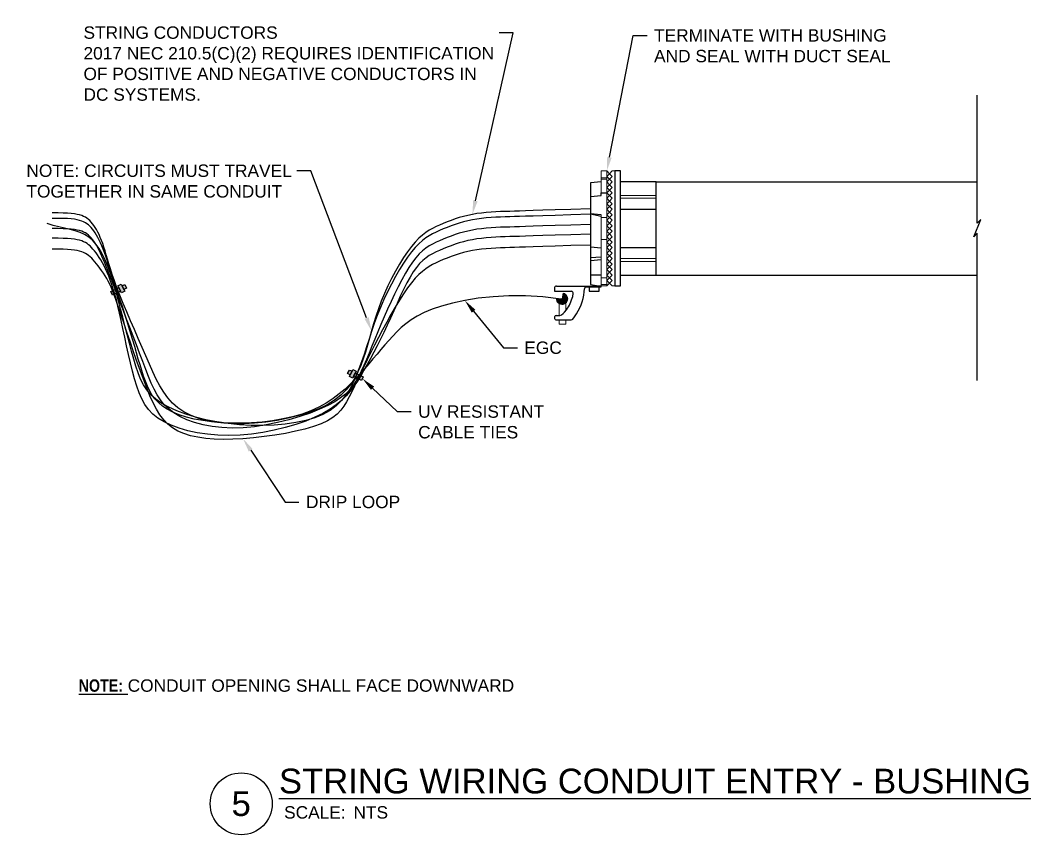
# Model space of a CAD drawing. Header units: feet. Extents: x -17.4 to 71.2, y -40.9 to 37.2.
# Drawn here: x 11.14 to 19.29, y 1.1 to 7.68 of the extents above; entities that cross this region are included whole.
import ezdxf
from ezdxf import colors
from ezdxf.entities.mleader import LeaderData, LeaderLine
from ezdxf.enums import TextEntityAlignment as Align
from ezdxf.math import Vec2, Vec3

# ---------------------------------------------------------------- set-up
doc = ezdxf.new("R2010")
doc.units = ezdxf.units.FT
doc.header["$MEASUREMENT"] = 0
doc.layers.add('G-ANNO-TEXT', color=1, linetype='Continuous')
doc.layers.add('G-ANNO-TEXT @ 1', color=1, linetype='Continuous')
doc.styles.add('NEI-A', font='arial.ttf')

# ---------------------------------------------------------------- blocks, each defined once
blk = doc.blocks.new('DETAIL_TITLE')
blk.add_circle((0.5923, -0.5126), 0.25)
at = {"style": 'NEI-A'}
blk.add_attdef('DETAIL_TITLE_001', (0.9099, -0.4851), '', height=0.2, dxfattribs=at)
at = {"style": 'NEI-A', "flags": 8}
blk.add_attdef('#', text='', height=0.2, dxfattribs=at).set_placement((0.5922, -0.5109), align=Align.MIDDLE_CENTER)
at = {"style": 'NEI-A'}
for tag, p in [('SCALE:', (0.9386, -0.7379)), ('1"_=_', (1.5474, -0.7379))]:
    blk.add_attdef(tag, text='', height=0.1, dxfattribs=at).set_placement(p, align=Align.BOTTOM_LEFT)

msp = doc.modelspace()

# ---------------------------------------------------------------- hatches: boundary and pattern name
h = msp.add_hatch(color=1)
h.dxf.hatch_style = 1
h.paths.add_polyline_path([(11.94727, 5.48831), (11.93273, 5.51687), (11.86868, 5.48426), (11.88322, 5.45569)])
h.paths.add_polyline_path([(11.98104, 5.48774), (11.95213, 5.54451), (11.92555, 5.53097), (11.95445, 5.47421)])
h.paths.add_polyline_path([(11.99494, 5.51258), (11.98039, 5.54114), (11.95931, 5.53041), (11.97386, 5.50184)])
for points in [[(15.5298, 5.46797), (15.51035, 5.4261), (15.52037, 5.47092)], [(15.53865, 5.46207), (15.5298, 5.46797), (15.51035, 5.4261)], [(15.46494, 5.42846), (15.46553, 5.41844), (15.51035, 5.4261)], [(15.46553, 5.41844), (15.51035, 5.4261), (15.46848, 5.40842)], [(15.51035, 5.4261), (15.46848, 5.40842), (15.47379, 5.39898)], [(15.47379, 5.39898), (15.48086, 5.39131), (15.51035, 5.4261)], [(15.48086, 5.39131), (15.51035, 5.4261), (15.48912, 5.38601)], [(15.51035, 5.4261), (15.48912, 5.38601), (15.49914, 5.38188)], [(15.49914, 5.38188), (15.50917, 5.3807), (15.51035, 5.4261)], [(15.50917, 5.3807), (15.51035, 5.4261), (15.51978, 5.3813)], [(15.51035, 5.4261), (15.54631, 5.455), (15.53865, 5.46207)], [(15.55162, 5.44615), (15.51035, 5.4261), (15.54631, 5.455)], [(15.55516, 5.43613), (15.55162, 5.44615), (15.51035, 5.4261)], [(15.51035, 5.4261), (15.55634, 5.4261), (15.55516, 5.43613)], [(15.51035, 5.4261), (15.51978, 5.3813), (15.5298, 5.38483)], [(15.5298, 5.38483), (15.53865, 5.39013), (15.51035, 5.4261)], [(15.53865, 5.39013), (15.51035, 5.4261), (15.54572, 5.39722)], [(15.51035, 5.4261), (15.54572, 5.39722), (15.55162, 5.40606)], [(15.55162, 5.40606), (15.55516, 5.41549), (15.51035, 5.4261)], [(15.55516, 5.41549), (15.51035, 5.4261), (15.55634, 5.4261)]]:
    msp.add_hatch(color=1).paths.add_polyline_path(points)
h = msp.add_hatch(color=1)
h.dxf.hatch_style = 1
h.paths.add_polyline_path([(13.84197, 4.82769), (13.82788, 4.7989), (13.89244, 4.76731), (13.90653, 4.79611)])
h.paths.add_polyline_path([(13.82212, 4.85502), (13.79413, 4.7978), (13.82092, 4.78469), (13.84892, 4.84191)])
h.paths.add_polyline_path([(13.79392, 4.8512), (13.77983, 4.82241), (13.80108, 4.81201), (13.81517, 4.84081)])

# ---------------------------------------------------------------- linework, layer by layer
at = {"color": 1}
for p, q in [((18.86234, 6.03626), (18.86234, 7.06976)), ((16.26922, 6.37012), (18.86234, 6.37012)), ((18.83313, 5.92627), (18.89155, 6.06606)), ((18.86234, 6.03626), (18.89155, 6.06606)), ((18.86234, 5.95608), (18.83313, 5.92627)), ((18.86234, 4.7656), (18.86234, 5.95608)), ((16.26922, 5.61833), (18.86234, 5.61833))]:
    msp.add_line(p, q, dxfattribs=at)
at = {"color": 1, "lineweight": 0}
for points in [[(15.82757, 6.10479), (15.82757, 5.52989), (15.87179, 5.52989), (15.89361, 5.5517), (15.87179, 5.57411), (15.89361, 5.59592), (15.87179, 5.61833), (15.89361, 5.64015), (15.87179, 5.66256), (15.89361, 5.68437), (15.87179, 5.70678), (15.89361, 5.72859), (15.87179, 5.751), (15.89361, 5.77282), (15.87179, 5.79522), (15.89361, 5.81704), (15.87179, 5.83945), (15.89361, 5.86126), (15.87179, 5.88367), (15.89361, 5.90548), (15.87179, 5.92789), (15.89361, 5.94971), (15.87179, 5.97212), (15.89361, 5.99393), (15.87179, 6.01634), (15.89361, 6.03815), (15.87179, 6.06056), (15.89361, 6.08238), (15.87179, 6.10479), (15.89361, 6.1266), (15.87179, 6.14901), (15.89361, 6.17082), (15.87179, 6.19323), (15.89361, 6.21505), (15.87179, 6.23745), (15.89361, 6.25927), (15.87179, 6.28168), (15.89361, 6.30349), (15.87179, 6.3259), (15.89361, 6.34771), (15.87179, 6.37012), (15.89361, 6.39194), (15.87179, 6.41435), (15.89361, 6.43616), (15.87179, 6.45857), (15.82757, 6.45857), (15.82757, 6.25927)], [(15.87179, 5.52989), (15.87179, 6.45857)], [(15.93784, 5.52989), (15.91543, 5.52989), (15.89361, 5.5517), (15.91543, 5.57411), (15.89361, 5.59592), (15.91543, 5.61833), (15.89361, 5.64015), (15.91543, 5.66256), (15.89361, 5.68437), (15.91543, 5.70678), (15.89361, 5.72859), (15.91543, 5.751), (15.89361, 5.77282), (15.91543, 5.79522), (15.89361, 5.81704), (15.91543, 5.83945), (15.89361, 5.86126), (15.91543, 5.88367), (15.89361, 5.90548), (15.91543, 5.92789), (15.89361, 5.94971), (15.91543, 5.97212), (15.89361, 5.99393), (15.91543, 6.01634), (15.89361, 6.03815), (15.91543, 6.06056), (15.89361, 6.08238), (15.91543, 6.10479), (15.89361, 6.1266), (15.91543, 6.14901), (15.89361, 6.17082), (15.91543, 6.19323), (15.89361, 6.21505), (15.91543, 6.23745), (15.89361, 6.25927), (15.91543, 6.28168), (15.89361, 6.30349), (15.91543, 6.3259), (15.89361, 6.34771), (15.91543, 6.37012), (15.89361, 6.39194), (15.91543, 6.41435), (15.89361, 6.43616), (15.91543, 6.45857), (15.93784, 6.45857)], [(15.82757, 6.40314), (15.87179, 6.40314)], [(15.82757, 6.39194), (15.87179, 6.39194)], [(15.98206, 6.25927), (16.26922, 6.25927)], [(15.98206, 6.23745), (16.26922, 6.23745)], [(15.82757, 6.08238), (15.87179, 6.08238)], [(15.82757, 5.90548), (15.87179, 5.90548)], [(15.98206, 5.751), (16.26922, 5.751)], [(15.98206, 5.72859), (16.26922, 5.72859)], [(15.82757, 5.59592), (15.87179, 5.59592)], [(15.5298, 5.46797), (15.52037, 5.47092), (15.51035, 5.4261)], [(15.53865, 5.46207), (15.5298, 5.46797), (15.51035, 5.4261)], [(15.82757, 5.54049), (15.87179, 5.54049)], [(15.46494, 5.42846), (15.46553, 5.41844)], [(15.46553, 5.41844), (15.46848, 5.40842), (15.47379, 5.39898), (15.51035, 5.4261), (15.46494, 5.42846)], [(15.46553, 5.41844), (15.51035, 5.4261), (15.46848, 5.40842)], [(15.47379, 5.39898), (15.48086, 5.39131)], [(15.48086, 5.39131), (15.51035, 5.4261)], [(15.48086, 5.39131), (15.48912, 5.38601), (15.49914, 5.38188), (15.51035, 5.4261)], [(15.48794, 5.29107), (15.48794, 5.42728), (15.541, 5.42728), (15.541, 5.32999)], [(15.51035, 5.4261), (15.48912, 5.38601)], [(15.50917, 5.3807), (15.51035, 5.4261), (15.51978, 5.3813)], [(15.50917, 5.3807), (15.51978, 5.3813), (15.5298, 5.38483), (15.51035, 5.4261)], [(15.55162, 5.44615), (15.54631, 5.455), (15.53865, 5.46207), (15.51035, 5.4261)], [(15.51035, 5.4261), (15.54631, 5.455)], [(15.55516, 5.43613), (15.55162, 5.44615), (15.51035, 5.4261)], [(15.55516, 5.41549), (15.55634, 5.4261), (15.55516, 5.43613), (15.51035, 5.4261)], [(15.5298, 5.38483), (15.53865, 5.39013), (15.51035, 5.4261)], [(15.51035, 5.4261), (15.54572, 5.39722)], [(15.53865, 5.39013), (15.54572, 5.39722), (15.55162, 5.40606), (15.51035, 5.4261)], [(15.55516, 5.41549), (15.51035, 5.4261), (15.55634, 5.4261)], [(15.55162, 5.40606), (15.55516, 5.41549)], [(15.49914, 5.38188), (15.50917, 5.3807)], [(15.44902, 5.27515), (15.44902, 5.27221)], [(15.541, 5.25628), (15.541, 5.22091), (15.48794, 5.22091), (15.48794, 5.25628)]]:
    msp.add_lwpolyline(points, dxfattribs=at)
at = {"color": 1, "lineweight": 25}
for points in [[(15.93784, 5.52989), (15.98206, 5.52989), (15.98206, 6.45857), (15.93784, 6.45857), (15.93784, 5.52989)], [(15.82757, 6.37012), (15.73913, 6.36186)], [(15.98206, 5.61833), (16.26922, 5.61833), (16.26922, 6.37012), (15.98206, 6.37012)], [(15.73913, 6.36186), (15.73913, 5.54109), (15.80517, 5.52989), (15.82757, 5.52989)], [(15.73913, 6.2516), (15.82757, 6.25927), (15.82757, 6.28168), (15.87179, 6.28168)], [(15.98206, 6.14901), (16.26922, 6.14901)], [(15.82757, 6.10479), (15.73913, 6.11244), (15.82757, 6.0924)], [(15.73913, 5.84711), (15.82757, 5.83885)], [(15.98206, 5.83945), (16.26922, 5.83945)], [(15.73913, 5.75866), (15.82757, 5.76633)], [(15.73913, 5.73626), (15.82757, 5.74392)], [(15.82757, 5.61833), (15.73913, 5.61833)]]:
    msp.add_lwpolyline(points, dxfattribs=at)
at = {"color": 1}
for points in [[(15.73913, 6.15276), (15.58197, 6.14785), (15.45548, 6.14391), (15.35517, 6.14078), (15.27651, 6.13832), (15.21503, 6.13641), (15.16622, 6.13488), (15.12558, 6.13362), (15.0886, 6.13246), (15.05159, 6.13128), (15.01395, 6.12989), (14.97589, 6.12814), (14.93763, 6.12584), (14.89937, 6.12282), (14.86132, 6.11891), (14.82369, 6.11394), (14.78668, 6.10773), (14.75047, 6.10017), (14.71512, 6.09137), (14.68065, 6.08149), (14.64708, 6.07071), (14.61446, 6.05919), (14.58279, 6.0471), (14.5521, 6.03461), (14.52242, 6.02189), (14.49373, 6.00894), (14.46575, 5.99512), (14.43819, 5.97962), (14.41072, 5.96164), (14.38304, 5.94038), (14.35483, 5.91502), (14.32579, 5.88477), (14.29559, 5.84881), (14.26408, 5.80664), (14.23168, 5.75888), (14.19897, 5.70644), (14.16653, 5.65025), (14.13492, 5.59123), (14.10474, 5.5303), (14.07654, 5.46837), (14.05091, 5.40635), (14.02823, 5.34503), (14.00807, 5.28458), (13.98982, 5.22502), (13.97286, 5.16638), (13.95658, 5.1087), (13.94034, 5.05198), (13.92355, 4.99628), (13.90557, 4.9416), (13.88573, 4.88803), (13.86313, 4.83586), (13.83678, 4.78542), (13.80572, 4.73703), (13.76898, 4.69105), (13.72558, 4.6478), (13.67455, 4.60762), (13.61493, 4.57084), (13.54619, 4.53776), (13.46961, 4.5085), (13.38691, 4.48315), (13.29982, 4.4618), (13.21006, 4.44453), (13.11936, 4.43142), (13.02945, 4.42258), (12.94204, 4.41807), (12.85862, 4.41798), (12.77962, 4.42238), (12.70525, 4.43132), (12.63569, 4.44486), (12.57116, 4.46306), (12.51183, 4.48598), (12.45791, 4.51368), (12.4096, 4.54621), (12.36689, 4.58359), (12.32903, 4.62565), (12.2951, 4.6722), (12.26414, 4.72304), (12.23521, 4.77795), (12.20738, 4.83673), (12.1797, 4.89918), (12.15124, 4.9651), (12.12131, 5.03413), (12.09031, 5.10531), (12.05888, 5.17755), (12.02768, 5.24973), (11.99736, 5.32075), (11.96857, 5.38951), (11.94197, 5.4549), (11.9182, 5.51581), (11.89773, 5.5714), (11.88028, 5.62188), (11.86537, 5.66773), (11.85253, 5.7094), (11.84129, 5.74738), (11.83119, 5.78213), (11.82174, 5.81413), (11.81248, 5.84385), (11.80302, 5.87168), (11.79332, 5.89772), (11.7834, 5.92201), (11.77331, 5.94458), (11.76308, 5.96546), (11.75274, 5.98467), (11.74234, 6.00225), (11.73191, 6.01823), (11.72144, 6.03264), (11.7108, 6.04558), (11.69981, 6.05715), (11.68828, 6.06744), (11.67603, 6.07656), (11.66289, 6.08462), (11.64867, 6.0917), (11.63319, 6.09792), (11.61618, 6.10334), (11.597, 6.108), (11.57492, 6.11188), (11.54922, 6.11499), (11.51915, 6.11732), (11.484, 6.11887), (11.44303, 6.11963), (11.39551, 6.11961)], [(15.73913, 6.10895), (15.58197, 6.10405), (15.45548, 6.1001), (15.35517, 6.09697), (15.27651, 6.09452), (15.21503, 6.0926), (15.16622, 6.09108), (15.12558, 6.08981), (15.0886, 6.08865), (15.05159, 6.08747), (15.01395, 6.08609), (14.97589, 6.08433), (14.93763, 6.08203), (14.89937, 6.07901), (14.86132, 6.0751), (14.82369, 6.07013), (14.78668, 6.06392), (14.75047, 6.05636), (14.71512, 6.04756), (14.68065, 6.03768), (14.64708, 6.0269), (14.61446, 6.01538), (14.58279, 6.00329), (14.5521, 5.9908), (14.52242, 5.97808), (14.49373, 5.96513), (14.46575, 5.95131), (14.43819, 5.93581), (14.41072, 5.91783), (14.38304, 5.89657), (14.35483, 5.87121), (14.32579, 5.84096), (14.29559, 5.80501), (14.26407, 5.76282), (14.23158, 5.71495), (14.19861, 5.66224), (14.16568, 5.60552), (14.13326, 5.54561), (14.10186, 5.48336), (14.07197, 5.41959), (14.04409, 5.35512), (14.01855, 5.2907), (13.99506, 5.22661), (13.97316, 5.16305), (13.95239, 5.10022), (13.93229, 5.03831), (13.9124, 4.9775), (13.89227, 4.91801), (13.87144, 4.86), (13.84937, 4.80374), (13.82516, 4.74959), (13.79785, 4.698), (13.76647, 4.6494), (13.73005, 4.60422), (13.68761, 4.56288), (13.63819, 4.52584), (13.58081, 4.49351), (13.51486, 4.46623), (13.44124, 4.44399), (13.36116, 4.42666), (13.27588, 4.41412), (13.18663, 4.40627), (13.09466, 4.40298), (13.00121, 4.40413), (12.90751, 4.40961), (12.81477, 4.41928), (12.72406, 4.43288), (12.63641, 4.45015), (12.55285, 4.47082), (12.47441, 4.49462), (12.40214, 4.52127), (12.33705, 4.5505), (12.28018, 4.58205), (12.23218, 4.61575), (12.19223, 4.65185), (12.15909, 4.69073), (12.13156, 4.73275), (12.10841, 4.77829), (12.08843, 4.8277), (12.07041, 4.88136), (12.05313, 4.93963), (12.03561, 5.00261), (12.0178, 5.06924), (11.99988, 5.13822), (11.98204, 5.20822), (11.96448, 5.27791), (11.94736, 5.34599), (11.93089, 5.41112), (11.91525, 5.472), (11.90056, 5.52759), (11.88678, 5.57807), (11.87377, 5.62392), (11.86143, 5.66559), (11.84964, 5.70357), (11.83828, 5.73833), (11.82723, 5.77033), (11.81639, 5.80004), (11.80564, 5.82787), (11.79497, 5.85391), (11.78435, 5.87821), (11.7738, 5.90078), (11.76328, 5.92165), (11.7528, 5.94086), (11.74235, 5.95844), (11.73191, 5.97442), (11.72144, 5.98883), (11.7108, 6.00177), (11.69981, 6.01334), (11.68828, 6.02363), (11.67603, 6.03276), (11.66289, 6.04081), (11.64867, 6.04789), (11.63319, 6.05411), (11.61618, 6.05954), (11.597, 6.06419), (11.57492, 6.06808), (11.54922, 6.07118), (11.51915, 6.07351), (11.484, 6.07506), (11.44303, 6.07582), (11.39551, 6.0758)], [(15.50374, 5.42331), (15.35653, 5.44122), (15.21516, 5.44982), (15.08049, 5.45023), (14.95342, 5.44355), (14.83483, 5.43089), (14.7256, 5.41334), (14.62661, 5.39203), (14.53874, 5.36805), (14.46249, 5.34235), (14.39681, 5.31516), (14.34026, 5.28659), (14.2914, 5.2567), (14.24879, 5.22557), (14.21098, 5.1933), (14.17655, 5.15997), (14.14405, 5.12565), (14.11223, 5.09042), (14.08063, 5.05432), (14.04896, 5.01738), (14.01696, 4.97964), (13.98434, 4.94113), (13.95083, 4.90187), (13.91616, 4.86191), (13.88004, 4.82128), (13.84215, 4.78009), (13.80199, 4.73883), (13.75903, 4.69808), (13.7127, 4.65841), (13.66246, 4.6204), (13.60777, 4.58461), (13.54807, 4.55163), (13.48283, 4.52202), (13.41178, 4.49626), (13.33575, 4.47439), (13.25588, 4.45636), (13.17327, 4.44211), (13.08906, 4.43157), (13.00436, 4.42469), (12.9203, 4.42142), (12.83799, 4.42169), (12.75846, 4.42542), (12.68231, 4.43247), (12.61002, 4.44267), (12.54209, 4.45585), (12.47901, 4.47184), (12.42128, 4.49048), (12.36939, 4.51158), (12.32384, 4.535), (12.28488, 4.56058), (12.25192, 4.58834), (12.22411, 4.6183), (12.20062, 4.65049), (12.18062, 4.68496), (12.16326, 4.72174), (12.1477, 4.76085), (12.13313, 4.80234), (12.11881, 4.84618), (12.10455, 4.89215), (12.09024, 4.93996), (12.07581, 4.98934), (12.06115, 5.04), (12.04619, 5.09166), (12.03083, 5.14405), (12.01499, 5.19687), (11.99859, 5.24988), (11.9817, 5.30289), (11.96437, 5.35574), (11.94669, 5.40827), (11.92872, 5.46033), (11.91053, 5.51176), (11.89221, 5.56239), (11.87382, 5.61208), (11.85534, 5.66059), (11.83645, 5.70746), (11.81672, 5.75216), (11.79571, 5.79417), (11.77301, 5.83296), (11.7482, 5.86799), (11.72084, 5.89874), (11.69052, 5.92468), (11.65694, 5.94555), (11.62028, 5.96216), (11.58087, 5.9756), (11.53902, 5.98696), (11.49505, 5.9973), (11.44927, 6.00773), (11.40201, 6.01931), (11.35359, 6.03314)], [(15.73913, 6.0262), (15.58197, 6.0213), (15.45548, 6.01735), (15.35517, 6.01422), (15.27651, 6.01177), (15.21503, 6.00985), (15.16622, 6.00833), (15.12558, 6.00706), (15.0886, 6.00591), (15.05159, 6.00472), (15.01395, 6.00334), (14.97589, 6.00158), (14.93763, 5.99928), (14.89937, 5.99627), (14.86132, 5.99236), (14.82369, 5.98739), (14.78668, 5.98118), (14.75047, 5.97361), (14.71512, 5.96481), (14.68065, 5.95494), (14.64708, 5.94415), (14.61446, 5.93263), (14.58279, 5.92055), (14.5521, 5.90806), (14.52242, 5.89533), (14.49374, 5.88238), (14.46587, 5.86856), (14.43859, 5.85306), (14.41169, 5.83509), (14.38493, 5.81382), (14.3581, 5.78847), (14.33097, 5.75821), (14.30333, 5.72226), (14.27502, 5.68008), (14.2462, 5.63232), (14.2171, 5.57989), (14.18792, 5.5237), (14.1589, 5.46468), (14.13027, 5.40374), (14.10224, 5.34181), (14.07504, 5.2798), (14.04884, 5.21853), (14.02362, 5.15845), (13.99931, 5.09989), (13.97583, 5.04321), (13.9531, 4.98874), (13.93106, 4.93683), (13.90963, 4.88782), (13.88873, 4.84206), (13.86807, 4.79975), (13.84647, 4.76057), (13.82255, 4.72403), (13.79489, 4.68966), (13.7621, 4.65698), (13.72278, 4.62554), (13.67555, 4.59484), (13.61899, 4.56442), (13.55225, 4.53403), (13.4766, 4.50427), (13.39384, 4.47596), (13.30578, 4.44994), (13.21423, 4.42702), (13.121, 4.40804), (13.02789, 4.39383), (12.9367, 4.3852), (12.84902, 4.38276), (12.76552, 4.38626), (12.68665, 4.39522), (12.61286, 4.40916), (12.54458, 4.42759), (12.48227, 4.45005), (12.42638, 4.47605), (12.37735, 4.50511), (12.33536, 4.53689), (12.29955, 4.57155), (12.26876, 4.6094), (12.24187, 4.65073), (12.21774, 4.69585), (12.19522, 4.74504), (12.17317, 4.79862), (12.15047, 4.85689), (12.12624, 4.91986), (12.1007, 4.9865), (12.07434, 5.05547), (12.04765, 5.12547), (12.02112, 5.19516), (11.99524, 5.26324), (11.9705, 5.32838), (11.94739, 5.38925), (11.92627, 5.44484), (11.90707, 5.49533), (11.88955, 5.54117), (11.87351, 5.58285), (11.85872, 5.62083), (11.84498, 5.65558), (11.83207, 5.68758), (11.81978, 5.71729), (11.80791, 5.74512), (11.7964, 5.77117), (11.78518, 5.79546), (11.77422, 5.81803), (11.76346, 5.8389), (11.75286, 5.85812), (11.74235, 5.8757), (11.73191, 5.89167), (11.72144, 5.90608), (11.7108, 5.91902), (11.69981, 5.93059), (11.68828, 5.94089), (11.67603, 5.95001), (11.66289, 5.95806), (11.64867, 5.96515), (11.63319, 5.97136), (11.61618, 5.97679), (11.597, 5.98144), (11.57492, 5.98533), (11.54922, 5.98843), (11.51915, 5.99076), (11.484, 5.99231), (11.44303, 5.99307), (11.39551, 5.99305)], [(15.73913, 5.94832), (15.58197, 5.94342), (15.45548, 5.93947), (15.35517, 5.93634), (15.27651, 5.93389), (15.21503, 5.93197), (15.16622, 5.93045), (15.12558, 5.92918), (15.0886, 5.92803), (15.05159, 5.92684), (15.01395, 5.92546), (14.97589, 5.9237), (14.93763, 5.9214), (14.89937, 5.91839), (14.86132, 5.91448), (14.82369, 5.90951), (14.78668, 5.9033), (14.75047, 5.89573), (14.71512, 5.88693), (14.68065, 5.87706), (14.64708, 5.86627), (14.61446, 5.85475), (14.58279, 5.84267), (14.5521, 5.83018), (14.52242, 5.81745), (14.49375, 5.8045), (14.46597, 5.79068), (14.43891, 5.77518), (14.41243, 5.75721), (14.38638, 5.73594), (14.36061, 5.71059), (14.33496, 5.68033), (14.30928, 5.64438), (14.28345, 5.60222), (14.25746, 5.5546), (14.23131, 5.50255), (14.20503, 5.44712), (14.17863, 5.38933), (14.15212, 5.33024), (14.12552, 5.27089), (14.09884, 5.2123), (14.0721, 5.15535), (14.04533, 5.10019), (14.01853, 5.04681), (13.99174, 4.99517), (13.96499, 4.94527), (13.93828, 4.89707), (13.91166, 4.85055), (13.88513, 4.80571), (13.85854, 4.7625), (13.83094, 4.72088), (13.8012, 4.6808), (13.76818, 4.64221), (13.73077, 4.60506), (13.68782, 4.56928), (13.63821, 4.53483), (13.58081, 4.50166), (13.51487, 4.4698), (13.44131, 4.43971), (13.36141, 4.41191), (13.27646, 4.38695), (13.18777, 4.36537), (13.09662, 4.3477), (13.00431, 4.33448), (12.91214, 4.32624), (12.82133, 4.32339), (12.7328, 4.32576), (12.64743, 4.33302), (12.56607, 4.34488), (12.48957, 4.36101), (12.41881, 4.38111), (12.35463, 4.40487), (12.2979, 4.43196), (12.24918, 4.46218), (12.20779, 4.49567), (12.17278, 4.53267), (12.14318, 4.57344), (12.11801, 4.61822), (12.09632, 4.66724), (12.07713, 4.72075), (12.05948, 4.77901), (12.04256, 4.84198), (12.0262, 4.90862), (12.01037, 4.97759), (11.99506, 5.04759), (11.98026, 5.11728), (11.96595, 5.18536), (11.9521, 5.2505), (11.93872, 5.31137), (11.92576, 5.36696), (11.91315, 5.41745), (11.90078, 5.46329), (11.88858, 5.50497), (11.87645, 5.54295), (11.86428, 5.5777), (11.852, 5.6097), (11.8395, 5.63941), (11.82672, 5.66724), (11.81374, 5.69329), (11.80062, 5.71758), (11.78748, 5.74015), (11.7744, 5.76102), (11.76147, 5.78024), (11.74879, 5.79782), (11.73645, 5.81379), (11.72449, 5.8282), (11.71272, 5.84114), (11.70092, 5.85271), (11.68885, 5.86301), (11.67627, 5.87213), (11.66296, 5.88018), (11.64867, 5.88727), (11.63319, 5.89348), (11.61618, 5.89891), (11.597, 5.90356), (11.57492, 5.90745), (11.54922, 5.91055), (11.51915, 5.91288), (11.484, 5.91443), (11.44303, 5.91519), (11.39551, 5.91517)], [(15.73913, 5.86045), (15.58197, 5.85555), (15.45548, 5.8516), (15.35517, 5.84847), (15.27651, 5.84602), (15.21503, 5.8441), (15.16622, 5.84258), (15.12558, 5.84131), (15.0886, 5.84016), (15.05159, 5.83897), (15.01395, 5.83759), (14.97589, 5.83583), (14.93763, 5.83353), (14.89937, 5.83051), (14.86132, 5.82661), (14.82369, 5.82163), (14.78668, 5.81542), (14.75047, 5.80786), (14.71512, 5.79906), (14.68065, 5.78918), (14.64708, 5.7784), (14.61446, 5.76688), (14.58279, 5.75479), (14.5521, 5.7423), (14.52242, 5.72958), (14.49373, 5.71663), (14.46575, 5.70281), (14.43819, 5.68731), (14.41072, 5.66933), (14.38304, 5.64807), (14.35483, 5.62271), (14.32579, 5.59246), (14.29559, 5.55651), (14.26404, 5.51433), (14.23135, 5.46657), (14.19785, 5.41413), (14.16386, 5.35795), (14.12971, 5.29893), (14.09572, 5.23799), (14.06223, 5.17606), (14.02955, 5.11405), (13.99796, 5.05278), (13.96757, 4.9927), (13.93842, 4.93414), (13.91058, 4.87745), (13.88409, 4.82298), (13.859, 4.77107), (13.83538, 4.72207), (13.81327, 4.67631), (13.79247, 4.63404), (13.77176, 4.59512), (13.74965, 4.5593), (13.72466, 4.52633), (13.69531, 4.49596), (13.66012, 4.46796), (13.61759, 4.44207), (13.56626, 4.41805), (13.50518, 4.39571), (13.43553, 4.37515), (13.35907, 4.35649), (13.27753, 4.33989), (13.19263, 4.32549), (13.10613, 4.31344), (13.01974, 4.30388), (12.93522, 4.29695), (12.85404, 4.29281), (12.77674, 4.29166), (12.70358, 4.29369), (12.63484, 4.29911), (12.5708, 4.30812), (12.51172, 4.32093), (12.4579, 4.33773), (12.4096, 4.35873), (12.3669, 4.38415), (12.32915, 4.41422), (12.29548, 4.44922), (12.26505, 4.48939), (12.23699, 4.53501), (12.21046, 4.58632), (12.18459, 4.64358), (12.15853, 4.70707), (12.13166, 4.77667), (12.10421, 4.85087), (12.07668, 4.92778), (12.04954, 5.00552), (12.02326, 5.08222), (11.99832, 5.15599), (11.97521, 5.22495), (11.9544, 5.28723), (11.9362, 5.34142), (11.92032, 5.38808), (11.9063, 5.42823), (11.89366, 5.4629), (11.88196, 5.49313), (11.87073, 5.51995), (11.8595, 5.54439), (11.84782, 5.56747), (11.83534, 5.59004), (11.82214, 5.61214), (11.80842, 5.6336), (11.79438, 5.65427), (11.78021, 5.67399), (11.76611, 5.69261), (11.75228, 5.70997), (11.73892, 5.72592), (11.72614, 5.74033), (11.71376, 5.75327), (11.70152, 5.76484), (11.68916, 5.77513), (11.6764, 5.78426), (11.663, 5.79231), (11.64868, 5.79939), (11.63319, 5.80561), (11.61618, 5.81104), (11.597, 5.81569), (11.57492, 5.81958), (11.54922, 5.82268), (11.51915, 5.82501), (11.484, 5.82656), (11.44303, 5.82732), (11.39551, 5.8273)]]:
    msp.add_lwpolyline(points, dxfattribs=at)
for points in [[(11.93273, 5.51687), (11.94727, 5.48831), (11.88322, 5.45569), (11.86868, 5.48426)], [(11.95213, 5.54451), (11.98104, 5.48774), (11.95445, 5.47421), (11.92555, 5.53097)], [(11.98039, 5.54114), (11.99494, 5.51258), (11.97386, 5.50184), (11.95931, 5.53041)], [(13.77983, 4.82241), (13.79392, 4.8512), (13.81517, 4.84081), (13.80108, 4.81201)], [(13.79413, 4.7978), (13.82212, 4.85502), (13.84892, 4.84191), (13.82092, 4.78469)], [(13.82788, 4.7989), (13.84197, 4.82769), (13.90653, 4.79611), (13.89244, 4.76731)]]:
    msp.add_lwpolyline(points, close=True, dxfattribs=at)
at = {"color": 1, "lineweight": 30}
for points in [[(15.44902, 5.51337), (15.44902, 5.48801)], [(15.44902, 5.48801), (15.58582, 5.48743)], [(15.46494, 5.52871), (15.46023, 5.52811), (15.4561, 5.52575), (15.45256, 5.52222), (15.4502, 5.51809), (15.44961, 5.51337)], [(15.46494, 5.52929), (15.8258, 5.52929)], [(15.60115, 5.46915), (15.60115, 5.47445), (15.59879, 5.47918), (15.59584, 5.4833), (15.59113, 5.48566), (15.58582, 5.48683)], [(15.70728, 5.52222), (15.70139, 5.52104), (15.69667, 5.51809), (15.69313, 5.51337), (15.69196, 5.50748)], [(15.70728, 5.5228), (15.8258, 5.5228), (15.8258, 5.52929)], [(15.73028, 5.5228), (15.73028, 5.48801), (15.80929, 5.48801), (15.80929, 5.5228)], [(15.49325, 5.29049), (15.5074, 5.29756), (15.52037, 5.30641), (15.53098, 5.31761)], [(15.46494, 5.29049), (15.46023, 5.28989), (15.4561, 5.28754), (15.45256, 5.284), (15.4502, 5.27987), (15.44961, 5.27515)], [(15.44961, 5.27221), (15.4502, 5.26749), (15.45256, 5.26337), (15.4561, 5.25983), (15.46023, 5.25747), (15.46494, 5.25688)], [(15.46494, 5.29107), (15.49384, 5.29107)], [(15.46494, 5.25628), (15.58523, 5.25628)], [(15.58523, 5.25688), (15.59172, 5.25806), (15.59702, 5.26219)]]:
    msp.add_lwpolyline(points, dxfattribs=at)
for points in [[(15.53098, 5.31761), (15.53098, 5.31761), (15.54572, 5.33707), (15.54572, 5.33707), (15.57019, 5.36998), (15.58553, 5.40626), (15.59643, 5.44557), (15.59643, 5.44557), (15.60115, 5.46915), (15.60115, 5.46915)], [(15.59702, 5.26219), (15.59702, 5.26219), (15.61235, 5.28164), (15.61235, 5.28164), (15.65654, 5.34196), (15.68203, 5.40896), (15.6896, 5.4833), (15.6896, 5.4833), (15.69137, 5.50806), (15.69137, 5.50806)]]:
    msp.add_open_spline(points, degree=3, knots=[0, 0, 0, 0, 1, 1, 1, 2, 2, 2, 3, 3, 3, 3], dxfattribs=at)

# ---------------------------------------------------------------- block references
at = {"layer": 'G-ANNO-TEXT @ 1'}
ref = msp.add_blockref('DETAIL_TITLE', (12.32839, 1.86173), dxfattribs=at)
ref.add_attrib('#', '5', dxfattribs={"layer": '0', "height": 0.2, "style": 'NEI-A'}).set_placement((12.92059, 1.35083), align=Align.MIDDLE_CENTER)
ref.add_attrib('DETAIL_TITLE_001', '%%USTRING WIRING CONDUIT ENTRY - BUSHING', (13.22574, 1.43304), dxfattribs={"layer": '0', "height": 0.2, "style": 'NEI-A'})
ref.add_attrib('SCALE:', 'SCALE:', dxfattribs={"layer": '0', "height": 0.1, "style": 'NEI-A'}).set_placement((13.26704, 1.33007), align=Align.TOP_LEFT)
ref.add_attrib('1"_=_', 'NTS', dxfattribs={"layer": '0', "height": 0.1, "style": 'NEI-A'}).set_placement((13.82677, 1.33007), align=Align.TOP_LEFT)

# ---------------------------------------------------------------- texts
at = {"layer": 'G-ANNO-TEXT', "insert": (11.6093, 2.30319), "char_height": 0.1, "attachment_point": 4, "style": 'NEI-A'}
msp.add_mtext_dynamic_manual_height_columns('{\\fArial Narrow|b1|i0|c0|p34;\\LNOTE:} CONDUIT OPENING SHALL FACE DOWNWARD', width=3.5089127, gutter_width=0.625, heights=[0], dxfattribs=at)

# ---------------------------------------------------------------- next in the draw order: leaders
at = {"layer": 'G-ANNO-TEXT'}
ml = msp.add_multileader_mtext('Standard', dxfattribs=at)
ml.set_content('STRING CONDUCTORS\\P2017 NEC 210.5(C)(2) REQUIRES IDENTIFICATION\\POF POSITIVE AND NEGATIVE CONDUCTORS IN DC SYSTEMS.', color=256, style='NEI-A')
ml.set_leader_properties()
ml.build(insert=Vec2(0, 0))
ml.multileader.update_dxf_attribs({"dogleg_length": 0.1125, "arrow_head_size": 0.1125})
ctx = ml.context
ctx.base_point, ctx.char_height, ctx.arrow_head_size, ctx.landing_gap_size, ctx.plane_origin = Vec3(11.59145, 7.57463), 0.1, 0.1125, 0.05625, Vec3(-13.27962, 17.92818)
notes = []
notes.append((ctx, [(1, (1, 1, 0), (15.11563, 7.57463), (-1, 0), 0.1125, [(0, [(14.78668, 6.10773)], 0, [])])]))
ctx.mtext.insert, ctx.mtext.width, ctx.mtext.flow_direction = Vec3(11.6477, 7.62548), 3.3042742, 5
ctx.mtext.has_bg_fill, ctx.mtext.bg_color, ctx.mtext.bg_scale_factor, ctx.mtext.bg_transparency, ctx.mtext.use_window_bg_color = 1, -1073741824, 1.5, 0, 1
ml = msp.add_multileader_mtext('Standard', dxfattribs=at)
ml.set_content('TERMINATE WITH BUSHING \\PAND SEAL WITH DUCT SEAL', color=256, style='NEI-A')
ml.set_leader_properties()
ml.build(insert=Vec2(0, 0))
ml.multileader.update_dxf_attribs({"dogleg_length": 0.1125, "arrow_head_size": 0.1125})
ctx = ml.context
ctx.base_point, ctx.char_height, ctx.arrow_head_size, ctx.landing_gap_size, ctx.plane_origin = Vec3(16.19693, 7.55192), 0.1, 0.1125, 0.05625, Vec3(-13.27962, 18.75802)
notes.append((ctx, [(0, (1, 1, 0), (16.08443, 7.55192), (1, 0), 0.1125, [(0, [(15.87179, 6.45857)], 0, [])])]))
ctx.mtext.insert, ctx.mtext.width, ctx.mtext.flow_direction = Vec3(16.25318, 7.60277), 1.9055703, 5
ctx.mtext.has_bg_fill, ctx.mtext.bg_color, ctx.mtext.bg_scale_factor, ctx.mtext.bg_transparency, ctx.mtext.use_window_bg_color = 1, -1073741824, 1.5, 0, 1
ml = msp.add_multileader_mtext('Standard', dxfattribs=at)
ml.set_content('EGC', color=256, style='NEI-A')
ml.set_leader_properties()
ml.build(insert=Vec2(0, 0))
ml.multileader.update_dxf_attribs({"dogleg_length": 0.1125, "arrow_head_size": 0.1125})
ctx = ml.context
ctx.base_point, ctx.char_height, ctx.arrow_head_size, ctx.landing_gap_size, ctx.plane_origin = Vec3(15.14979, 5.03077), 0.1, 0.1125, 0.05625, Vec3(12.60245, 7.91721)
notes.append((ctx, [(0, (1, 1, 0), (15.03729, 5.03077), (1, 0), 0.1125, [(0, [(14.7256, 5.41334)], 0, [])])]))
ctx.mtext.insert, ctx.mtext.width, ctx.mtext.flow_direction = Vec3(15.20604, 5.08162), 0.2982033, 5
ctx.mtext.has_bg_fill, ctx.mtext.bg_color, ctx.mtext.bg_scale_factor, ctx.mtext.bg_transparency, ctx.mtext.use_window_bg_color = 1, -1073741824, 1.5, 0, 1
ml = msp.add_multileader_mtext('Standard', dxfattribs=at)
ml.set_content('UV RESISTANT CABLE TIES', color=256, style='NEI-A')
ml.set_leader_properties()
ml.build(insert=Vec2(0, 0))
ml.multileader.update_dxf_attribs({"dogleg_length": 0.1125, "arrow_head_size": 0.1125})
ctx = ml.context
ctx.base_point, ctx.char_height, ctx.arrow_head_size, ctx.landing_gap_size, ctx.plane_origin = Vec3(14.29282, 4.51514), 0.1, 0.1125, 0.05625, Vec3(12.60893, 6.44178)
notes.append((ctx, [(0, (1, 1, 0), (14.18032, 4.51514), (1, 0), 0.1125, [(0, [(13.89948, 4.78171)], 0, [])])]))
ctx.mtext.insert, ctx.mtext.width, ctx.mtext.flow_direction = Vec3(14.34907, 4.566), 1.0387845, 5
ctx.mtext.has_bg_fill, ctx.mtext.bg_color, ctx.mtext.bg_scale_factor, ctx.mtext.bg_transparency, ctx.mtext.use_window_bg_color = 1, -1073741824, 1.5, 0, 1
for ctx, leaders in notes:
    for number, flags, end, landing, length, lines in leaders:
        leader = LeaderData()
        leader.index, (leader.has_last_leader_line, leader.has_dogleg_vector, leader.attachment_direction) = number, flags
        leader.last_leader_point, leader.dogleg_vector, leader.dogleg_length = Vec3(end), Vec3(landing), length
        for number, points, colour, breaks in lines:
            line = LeaderLine()
            line.index, line.vertices, line.color, line.breaks = number, Vec3.list(points), colors.encode_raw_color(colour), breaks
            leader.lines.append(line)
        ctx.leaders.append(leader)

# ---------------------------------------------------------------- next in the draw order: leaders
ml = msp.add_multileader_mtext('Standard', dxfattribs=at)
ml.set_content('NOTE: CIRCUITS MUST TRAVEL \\PTOGETHER IN SAME CONDUIT', color=256, style='NEI-A')
ml.set_leader_properties()
ml.build(insert=Vec2(0, 0))
ml.multileader.update_dxf_attribs({"dogleg_length": 0.1125, "arrow_head_size": 0.1125})
ctx = ml.context
ctx.base_point, ctx.char_height, ctx.arrow_head_size, ctx.landing_gap_size, ctx.plane_origin = Vec3(11.13074, 6.4596), 0.1, 0.1125, 0.05625, Vec3(8.65144, 6.70344)
notes = []
notes.append((ctx, [(1, (1, 1, 0), (13.48234, 6.4596), (-1, 0), 0.1125, [(0, [(13.97286, 5.16638)], 0, [])])]))
ctx.mtext.insert, ctx.mtext.width, ctx.mtext.flow_direction = Vec3(11.18699, 6.51045), 2.1382442, 5
ctx.mtext.has_bg_fill, ctx.mtext.bg_color, ctx.mtext.bg_scale_factor, ctx.mtext.bg_transparency, ctx.mtext.use_window_bg_color = 1, -1073741824, 1.5, 0, 1
ml = msp.add_multileader_mtext('Standard', dxfattribs=at)
ml.set_content('DRIP LOOP', color=256, style='NEI-A')
ml.set_leader_properties()
ml.build(insert=Vec2(0, 0))
ml.multileader.update_dxf_attribs({"dogleg_length": 0.1125, "arrow_head_size": 0.1125})
ctx = ml.context
ctx.base_point, ctx.char_height, ctx.arrow_head_size, ctx.landing_gap_size, ctx.plane_origin = Vec3(13.38717, 3.78549), 0.1, 0.1125, 0.05625, Vec3(12.61127, 4.09291)
notes.append((ctx, [(0, (1, 1, 0), (13.27467, 3.78549), (1, 0), 0.1125, [(0, [(12.93522, 4.29695)], 0, [])])]))
ctx.mtext.insert, ctx.mtext.width, ctx.mtext.flow_direction = Vec3(13.44342, 3.83634), 0.7557067, 5
ctx.mtext.has_bg_fill, ctx.mtext.bg_color, ctx.mtext.bg_scale_factor, ctx.mtext.bg_transparency, ctx.mtext.use_window_bg_color = 1, -1073741824, 1.5, 0, 1
for ctx, leaders in notes:
    for number, flags, end, landing, length, lines in leaders:
        leader = LeaderData()
        leader.index, (leader.has_last_leader_line, leader.has_dogleg_vector, leader.attachment_direction) = number, flags
        leader.last_leader_point, leader.dogleg_vector, leader.dogleg_length = Vec3(end), Vec3(landing), length
        for number, points, colour, breaks in lines:
            line = LeaderLine()
            line.index, line.vertices, line.color, line.breaks = number, Vec3.list(points), colors.encode_raw_color(colour), breaks
            leader.lines.append(line)
        ctx.leaders.append(leader)

doc.saveas('drawing.dxf')
